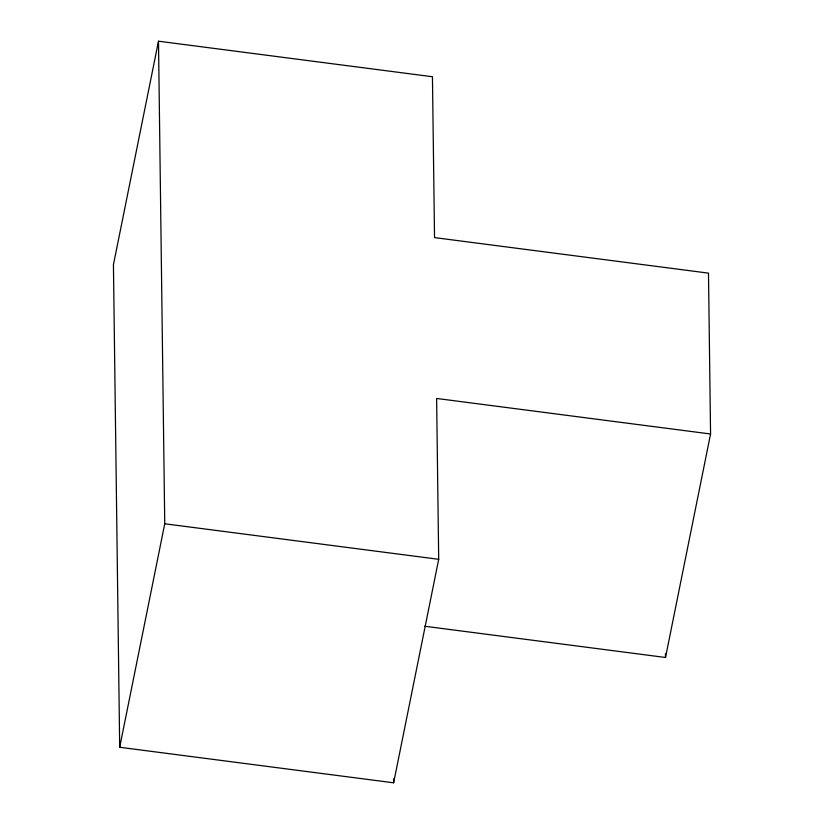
<?xml version="1.0" encoding="UTF-8"?>
<svg xmlns="http://www.w3.org/2000/svg" width="824" height="824" viewBox="0 0 824 824"><rect width="100%" height="100%" fill="white"/><g stroke="black" fill="none" stroke-linecap="round" stroke-linejoin="round"><path stroke-width="1.24" d="M710.566 433.991L708.486 273.135L434.536 237.6L432.446 76.735L158.496 41.2L113.434 264.689L119.686 747.265L393.635 782.8L438.698 559.311L436.617 398.456L710.566 433.991L665.504 657.48L424.679 626.24M119.686 747.265L164.748 523.776L158.496 41.2M164.748 523.776L438.698 559.311M665.452 653.617L665.504 657.48M393.584 778.938L393.635 782.8"/></g></svg>
